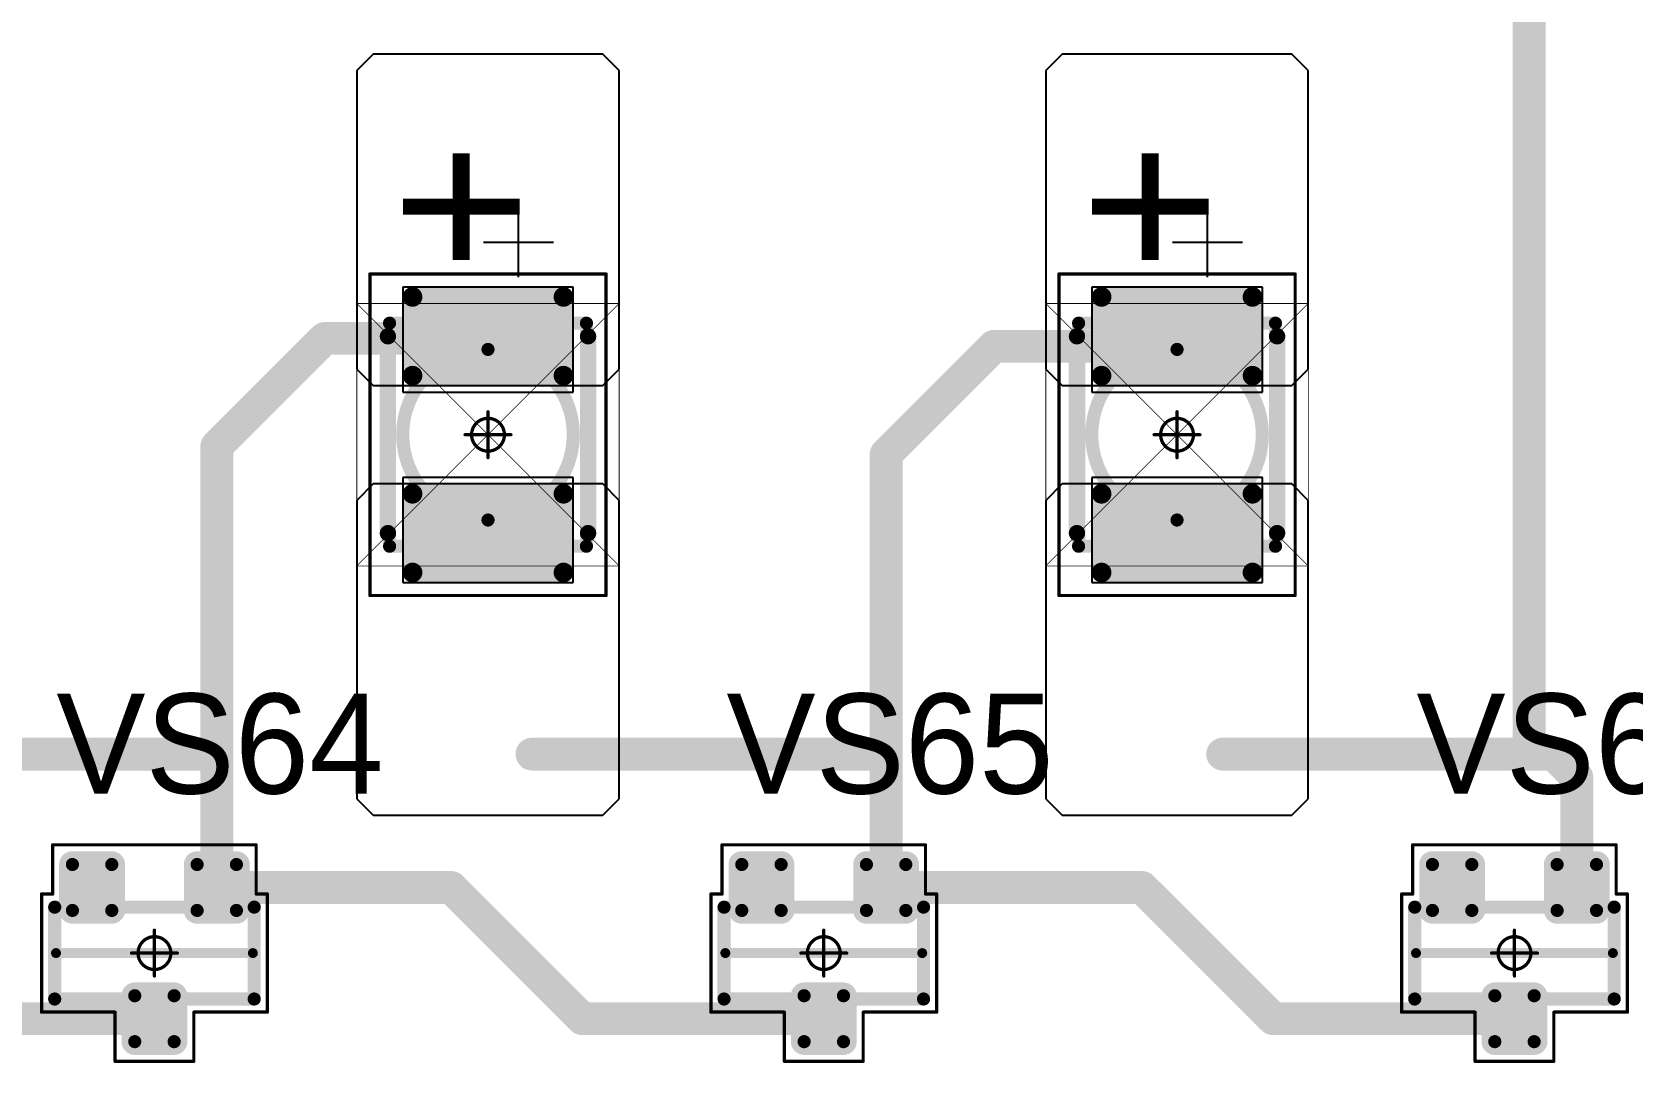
# Model space of a CAD drawing. Header units: millimetres. Extents: x 0 to 775, y 25 to 939.
# Drawn here: x 198.38 to 222.78, y 42.33 to 58.04 of the extents above; entities that cross this region are included whole.
import ezdxf

# ---------------------------------------------------------------- set-up
doc = ezdxf.new("R2010")
doc.units = ezdxf.units.MM
for name, color, linetype in [('Mechanical13', 56, 'Continuous'), ('Mechanical15', 56, 'Continuous'), ('Mechanical9', 56, 'Continuous'), ('TopLayer', 1, 'Continuous'), ('TopOverlay', 2, 'Continuous'), ('TopPaste', 8, 'Continuous'), ('TopSolder', 216, 'Continuous')]:
    doc.layers.add(name, color=color, linetype=linetype)

# ---------------------------------------------------------------- blocks, each defined once
blk = doc.blocks.new('SOT23_3')
at = {"layer": 'Mechanical13', "const_width": 0.2}
for points in [[(0.7, 1.52), (-0.7, 1.52)], [(-0.7, -1.52), (-0.7, 1.52)], [(0.7, -1.52), (0.7, 1.52)], [(0.7, -1.52), (-0.7, -1.52)]]:
    blk.add_lwpolyline(points, dxfattribs=at)
at = {"layer": 'Mechanical13', "const_width": 0.1}
for points in [[(-0.75, 1.52, 1), (-0.65, 1.52, 1)], [(-0.75, 1.52, 1), (-0.65, 1.52, 1)], [(0.65, 1.52, 1), (0.75, 1.52, 1)], [(0.65, 1.52, 1), (0.75, 1.52, 1)], [(-0.75, -1.52, 1), (-0.65, -1.52, 1)], [(-0.75, -1.52, 1), (-0.65, -1.52, 1)], [(0.65, -1.52, 1), (0.75, -1.52, 1)], [(0.65, -1.52, 1), (0.75, -1.52, 1)]]:
    blk.add_lwpolyline(points, format="xyb", close=True, dxfattribs=at)
at = {"layer": 'Mechanical15', "const_width": 0.05}
for points in [[(-0.9, 1.55), (-0.9, 1.72)], [(0.9, 1.72), (-0.9, 1.72)], [(0.9, 0.6), (0.9, 1.72)], [(-1.65, -1.55), (-1.65, 1.55)], [(-0.9, 1.55), (-1.65, 1.55)], [(1.65, 0.6), (0.9, 0.6)], [(1.65, -0.6), (1.65, 0.6)], [(0, -0.35), (0, 0.35)], [(0.35, 0), (-0.35, 0)], [(1.65, -0.6), (0.9, -0.6)], [(0.9, -1.72), (0.9, -0.6)], [(-0.9, -1.55), (-1.65, -1.55)], [(-0.9, -1.72), (-0.9, -1.55)], [(0.9, -1.72), (-0.9, -1.72)]]:
    blk.add_lwpolyline(points, dxfattribs=at)
at = {"layer": 'Mechanical15'}
for points, const_width in [([(-0.913, 1.72, 1), (-0.888, 1.72, 1)], 0.025), ([(-0.913, 1.72, 1), (-0.888, 1.72, 1)], 0.025), ([(0.888, 1.72, 1), (0.913, 1.72, 1)], 0.025), ([(0.888, 1.72, 1), (0.913, 1.72, 1)], 0.025), ([(-1.662, 1.55, 1), (-1.637, 1.55, 1)], 0.025), ([(-1.662, 1.55, 1), (-1.637, 1.55, 1)], 0.025), ([(-0.913, 1.55, 1), (-0.888, 1.55, 1)], 0.025), ([(-0.913, 1.55, 1), (-0.888, 1.55, 1)], 0.025), ([(0.888, 0.6, 1), (0.913, 0.6, 1)], 0.025), ([(0.888, 0.6, 1), (0.913, 0.6, 1)], 0.025), ([(1.637, 0.6, 1), (1.662, 0.6, 1)], 0.025), ([(1.637, 0.6, 1), (1.662, 0.6, 1)], 0.025), ([(0.25, 0, 1), (-0.25, 0, 1)], 0.05), ([(-0.012, 0.35, 1), (0.012, 0.35, 1)], 0.025), ([(-0.362, 0, 1), (-0.337, 0, 1)], 0.025), ([(-0.262, 0, 1), (-0.238, 0, 1)], 0.025), ([(0.238, 0, 1), (0.262, 0, 1)], 0.025), ([(0.337, 0, 1), (0.362, 0, 1)], 0.025), ([(-0.012, -0.35, 1), (0.012, -0.35, 1)], 0.025), ([(0.888, -0.6, 1), (0.913, -0.6, 1)], 0.025), ([(0.888, -0.6, 1), (0.913, -0.6, 1)], 0.025), ([(1.637, -0.6, 1), (1.662, -0.6, 1)], 0.025), ([(1.637, -0.6, 1), (1.662, -0.6, 1)], 0.025), ([(-1.662, -1.55, 1), (-1.637, -1.55, 1)], 0.025), ([(-1.662, -1.55, 1), (-1.637, -1.55, 1)], 0.025), ([(-0.913, -1.55, 1), (-0.888, -1.55, 1)], 0.025), ([(-0.913, -1.55, 1), (-0.888, -1.55, 1)], 0.025), ([(-0.913, -1.72, 1), (-0.888, -1.72, 1)], 0.025), ([(-0.913, -1.72, 1), (-0.888, -1.72, 1)], 0.025), ([(0.888, -1.72, 1), (0.913, -1.72, 1)], 0.025), ([(0.888, -1.72, 1), (0.913, -1.72, 1)], 0.025)]:
    blk.add_lwpolyline(points, format="xyb", close=True, dxfattribs=dict(at, const_width=const_width))
at = {"layer": 'TopLayer', "const_width": 0.1}
for points in [[(-1.4, 1.25, 1), (-1.3, 1.25, 1)], [(-0.7, 1.25, 1), (-0.6, 1.25, 1)], [(-1.4, 0.65, 1), (-1.3, 0.65, 1)], [(-0.7, 0.65, 1), (-0.6, 0.65, 1)], [(0.6, 0.3, 1), (0.7, 0.3, 1)], [(1.3, 0.3, 1), (1.4, 0.3, 1)], [(0.6, -0.3, 1), (0.7, -0.3, 1)], [(1.3, -0.3, 1), (1.4, -0.3, 1)], [(-1.4, -0.65, 1), (-1.3, -0.65, 1)], [(-0.7, -0.65, 1), (-0.6, -0.65, 1)], [(-1.4, -1.25, 1), (-1.3, -1.25, 1)], [(-0.7, -1.25, 1), (-0.6, -1.25, 1)]]:
    blk.add_lwpolyline(points, format="xyb", close=True, dxfattribs=at)
at = {"layer": 'TopLayer'}
for points in [[(-1.45, 1.25), (-1.45, 0.65), (-0.55, 1.25), (-0.55, 0.65)], [(-1.35, 1.35), (-1.35, 0.55), (-0.65, 1.35), (-0.65, 0.55)], [(0.55, 0.3), (0.55, -0.3), (1.45, 0.3), (1.45, -0.3)], [(0.65, 0.4), (0.65, -0.4), (1.35, 0.4), (1.35, -0.4)], [(-1.45, -0.65), (-1.45, -1.25), (-0.55, -0.65), (-0.55, -1.25)], [(-1.35, -0.55), (-1.35, -1.35), (-0.65, -0.55), (-0.65, -1.35)]]:
    blk.add_solid(points, dxfattribs=at)
at = {"layer": 'TopOverlay', "const_width": 0.15}
blk.add_lwpolyline([(0, -1.5), (0, 1.5)], dxfattribs=at)
at = {"layer": 'TopOverlay', "const_width": 0.075}
for points in [[(-0.038, 1.5, 1), (0.038, 1.5, 1)], [(-0.038, -1.5, 1), (0.038, -1.5, 1)]]:
    blk.add_lwpolyline(points, format="xyb", close=True, dxfattribs=at)
at = {"layer": 'TopPaste', "const_width": 0.075}
for points in [[(-1.387, 1.25, 1), (-1.313, 1.25, 1)], [(-0.687, 1.25, 1), (-0.613, 1.25, 1)], [(-1.387, 0.65, 1), (-1.313, 0.65, 1)], [(-0.687, 0.65, 1), (-0.613, 0.65, 1)], [(0.613, 0.3, 1), (0.687, 0.3, 1)], [(1.313, 0.3, 1), (1.387, 0.3, 1)], [(0.613, -0.3, 1), (0.687, -0.3, 1)], [(1.313, -0.3, 1), (1.387, -0.3, 1)], [(-1.387, -0.65, 1), (-1.313, -0.65, 1)], [(-0.687, -0.65, 1), (-0.613, -0.65, 1)], [(-1.387, -1.25, 1), (-1.313, -1.25, 1)], [(-0.687, -1.25, 1), (-0.613, -1.25, 1)]]:
    blk.add_lwpolyline(points, format="xyb", close=True, dxfattribs=at)
at = {"layer": 'TopPaste'}
for points in [[(-1.425, 1.25), (-1.425, 0.65), (-0.575, 1.25), (-0.575, 0.65)], [(-1.35, 1.325), (-1.35, 0.575), (-0.65, 1.325), (-0.65, 0.575)], [(0.575, 0.3), (0.575, -0.3), (1.425, 0.3), (1.425, -0.3)], [(0.65, 0.375), (0.65, -0.375), (1.35, 0.375), (1.35, -0.375)], [(-1.425, -0.65), (-1.425, -1.25), (-0.575, -0.65), (-0.575, -1.25)], [(-1.35, -0.575), (-1.35, -1.325), (-0.65, -0.575), (-0.65, -1.325)]]:
    blk.add_solid(points, dxfattribs=at)
at = {"layer": 'TopSolder', "const_width": 0.202}
for points in [[(-1.451, 1.25, 1), (-1.249, 1.25, 1)], [(-0.751, 1.25, 1), (-0.549, 1.25, 1)], [(-1.451, 0.65, 1), (-1.249, 0.65, 1)], [(-0.751, 0.65, 1), (-0.549, 0.65, 1)], [(0.549, 0.3, 1), (0.751, 0.3, 1)], [(1.249, 0.3, 1), (1.451, 0.3, 1)], [(0.549, -0.3, 1), (0.751, -0.3, 1)], [(1.249, -0.3, 1), (1.451, -0.3, 1)], [(-1.451, -0.65, 1), (-1.249, -0.65, 1)], [(-0.751, -0.65, 1), (-0.549, -0.65, 1)], [(-1.451, -1.25, 1), (-1.249, -1.25, 1)], [(-0.751, -1.25, 1), (-0.549, -1.25, 1)]]:
    blk.add_lwpolyline(points, format="xyb", close=True, dxfattribs=at)
at = {"layer": 'TopSolder'}
for points in [[(-1.552, 1.25), (-1.552, 0.65), (-0.448, 1.25), (-0.448, 0.65)], [(-1.35, 1.452), (-1.35, 0.448), (-0.65, 1.452), (-0.65, 0.448)], [(0.65, 0.502), (0.65, -0.502), (1.35, 0.502), (1.35, -0.502)], [(0.448, 0.3), (0.448, -0.3), (1.552, 0.3), (1.552, -0.3)], [(-1.35, -0.448), (-1.35, -1.452), (-0.65, -0.448), (-0.65, -1.452)], [(-1.552, -0.65), (-1.552, -1.25), (-0.448, -0.65), (-0.448, -1.25)]]:
    blk.add_solid(points, dxfattribs=at)
blk = doc.blocks.new('SOT23_4')
at = {"layer": 'Mechanical13', "const_width": 0.2}
for points in [[(0.7, 1.52), (-0.7, 1.52)], [(-0.7, -1.52), (-0.7, 1.52)], [(0.7, -1.52), (0.7, 1.52)], [(0.7, -1.52), (-0.7, -1.52)]]:
    blk.add_lwpolyline(points, dxfattribs=at)
at = {"layer": 'Mechanical13', "const_width": 0.1}
for points in [[(-0.75, 1.52, 1), (-0.65, 1.52, 1)], [(-0.75, 1.52, 1), (-0.65, 1.52, 1)], [(0.65, 1.52, 1), (0.75, 1.52, 1)], [(0.65, 1.52, 1), (0.75, 1.52, 1)], [(-0.75, -1.52, 1), (-0.65, -1.52, 1)], [(-0.75, -1.52, 1), (-0.65, -1.52, 1)], [(0.65, -1.52, 1), (0.75, -1.52, 1)], [(0.65, -1.52, 1), (0.75, -1.52, 1)]]:
    blk.add_lwpolyline(points, format="xyb", close=True, dxfattribs=at)
at = {"layer": 'Mechanical15', "const_width": 0.05}
for points in [[(-0.9, 1.55), (-0.9, 1.72)], [(0.9, 1.72), (-0.9, 1.72)], [(0.9, 0.6), (0.9, 1.72)], [(-1.65, -1.55), (-1.65, 1.55)], [(-0.9, 1.55), (-1.65, 1.55)], [(1.65, 0.6), (0.9, 0.6)], [(1.65, -0.6), (1.65, 0.6)], [(0, -0.35), (0, 0.35)], [(0.35, 0), (-0.35, 0)], [(1.65, -0.6), (0.9, -0.6)], [(0.9, -1.72), (0.9, -0.6)], [(-0.9, -1.55), (-1.65, -1.55)], [(-0.9, -1.72), (-0.9, -1.55)], [(0.9, -1.72), (-0.9, -1.72)]]:
    blk.add_lwpolyline(points, dxfattribs=at)
at = {"layer": 'Mechanical15'}
for points, const_width in [([(-0.913, 1.72, 1), (-0.888, 1.72, 1)], 0.025), ([(-0.913, 1.72, 1), (-0.888, 1.72, 1)], 0.025), ([(0.888, 1.72, 1), (0.913, 1.72, 1)], 0.025), ([(0.888, 1.72, 1), (0.913, 1.72, 1)], 0.025), ([(-1.662, 1.55, 1), (-1.637, 1.55, 1)], 0.025), ([(-1.662, 1.55, 1), (-1.637, 1.55, 1)], 0.025), ([(-0.913, 1.55, 1), (-0.888, 1.55, 1)], 0.025), ([(-0.913, 1.55, 1), (-0.888, 1.55, 1)], 0.025), ([(0.888, 0.6, 1), (0.913, 0.6, 1)], 0.025), ([(0.888, 0.6, 1), (0.913, 0.6, 1)], 0.025), ([(1.637, 0.6, 1), (1.662, 0.6, 1)], 0.025), ([(1.637, 0.6, 1), (1.662, 0.6, 1)], 0.025), ([(0.25, 0, 1), (-0.25, 0, 1)], 0.05), ([(-0.012, 0.35, 1), (0.012, 0.35, 1)], 0.025), ([(-0.362, 0, 1), (-0.337, 0, 1)], 0.025), ([(-0.262, 0, 1), (-0.238, 0, 1)], 0.025), ([(0.238, 0, 1), (0.262, 0, 1)], 0.025), ([(0.337, 0, 1), (0.362, 0, 1)], 0.025), ([(-0.012, -0.35, 1), (0.012, -0.35, 1)], 0.025), ([(0.888, -0.6, 1), (0.913, -0.6, 1)], 0.025), ([(0.888, -0.6, 1), (0.913, -0.6, 1)], 0.025), ([(1.637, -0.6, 1), (1.662, -0.6, 1)], 0.025), ([(1.637, -0.6, 1), (1.662, -0.6, 1)], 0.025), ([(-1.662, -1.55, 1), (-1.637, -1.55, 1)], 0.025), ([(-1.662, -1.55, 1), (-1.637, -1.55, 1)], 0.025), ([(-0.913, -1.55, 1), (-0.888, -1.55, 1)], 0.025), ([(-0.913, -1.55, 1), (-0.888, -1.55, 1)], 0.025), ([(-0.913, -1.72, 1), (-0.888, -1.72, 1)], 0.025), ([(-0.913, -1.72, 1), (-0.888, -1.72, 1)], 0.025), ([(0.888, -1.72, 1), (0.913, -1.72, 1)], 0.025), ([(0.888, -1.72, 1), (0.913, -1.72, 1)], 0.025)]:
    blk.add_lwpolyline(points, format="xyb", close=True, dxfattribs=dict(at, const_width=const_width))
at = {"layer": 'TopLayer', "const_width": 0.1}
for points in [[(-1.4, 1.25, 1), (-1.3, 1.25, 1)], [(-0.7, 1.25, 1), (-0.6, 1.25, 1)], [(-1.4, 0.65, 1), (-1.3, 0.65, 1)], [(-0.7, 0.65, 1), (-0.6, 0.65, 1)], [(0.6, 0.3, 1), (0.7, 0.3, 1)], [(1.3, 0.3, 1), (1.4, 0.3, 1)], [(0.6, -0.3, 1), (0.7, -0.3, 1)], [(1.3, -0.3, 1), (1.4, -0.3, 1)], [(-1.4, -0.65, 1), (-1.3, -0.65, 1)], [(-0.7, -0.65, 1), (-0.6, -0.65, 1)], [(-1.4, -1.25, 1), (-1.3, -1.25, 1)], [(-0.7, -1.25, 1), (-0.6, -1.25, 1)]]:
    blk.add_lwpolyline(points, format="xyb", close=True, dxfattribs=at)
at = {"layer": 'TopLayer'}
for points in [[(-1.45, 1.25), (-1.45, 0.65), (-0.55, 1.25), (-0.55, 0.65)], [(-1.35, 1.35), (-1.35, 0.55), (-0.65, 1.35), (-0.65, 0.55)], [(0.55, 0.3), (0.55, -0.3), (1.45, 0.3), (1.45, -0.3)], [(0.65, 0.4), (0.65, -0.4), (1.35, 0.4), (1.35, -0.4)], [(-1.45, -0.65), (-1.45, -1.25), (-0.55, -0.65), (-0.55, -1.25)], [(-1.35, -0.55), (-1.35, -1.35), (-0.65, -0.55), (-0.65, -1.35)]]:
    blk.add_solid(points, dxfattribs=at)
at = {"layer": 'TopOverlay', "const_width": 0.15}
blk.add_lwpolyline([(0, -1.5), (0, 1.5)], dxfattribs=at)
at = {"layer": 'TopOverlay', "const_width": 0.075}
for points in [[(-0.038, 1.5, 1), (0.038, 1.5, 1)], [(-0.038, -1.5, 1), (0.038, -1.5, 1)]]:
    blk.add_lwpolyline(points, format="xyb", close=True, dxfattribs=at)
at = {"layer": 'TopPaste', "const_width": 0.075}
for points in [[(-1.387, 1.25, 1), (-1.313, 1.25, 1)], [(-0.687, 1.25, 1), (-0.613, 1.25, 1)], [(-1.387, 0.65, 1), (-1.313, 0.65, 1)], [(-0.687, 0.65, 1), (-0.613, 0.65, 1)], [(0.613, 0.3, 1), (0.687, 0.3, 1)], [(1.313, 0.3, 1), (1.387, 0.3, 1)], [(0.613, -0.3, 1), (0.687, -0.3, 1)], [(1.313, -0.3, 1), (1.387, -0.3, 1)], [(-1.387, -0.65, 1), (-1.313, -0.65, 1)], [(-0.687, -0.65, 1), (-0.613, -0.65, 1)], [(-1.387, -1.25, 1), (-1.313, -1.25, 1)], [(-0.687, -1.25, 1), (-0.613, -1.25, 1)]]:
    blk.add_lwpolyline(points, format="xyb", close=True, dxfattribs=at)
at = {"layer": 'TopPaste'}
for points in [[(-1.425, 1.25), (-1.425, 0.65), (-0.575, 1.25), (-0.575, 0.65)], [(-1.35, 1.325), (-1.35, 0.575), (-0.65, 1.325), (-0.65, 0.575)], [(0.575, 0.3), (0.575, -0.3), (1.425, 0.3), (1.425, -0.3)], [(0.65, 0.375), (0.65, -0.375), (1.35, 0.375), (1.35, -0.375)], [(-1.425, -0.65), (-1.425, -1.25), (-0.575, -0.65), (-0.575, -1.25)], [(-1.35, -0.575), (-1.35, -1.325), (-0.65, -0.575), (-0.65, -1.325)]]:
    blk.add_solid(points, dxfattribs=at)
at = {"layer": 'TopSolder', "const_width": 0.202}
for points in [[(-1.451, 1.25, 1), (-1.249, 1.25, 1)], [(-0.751, 1.25, 1), (-0.549, 1.25, 1)], [(-1.451, 0.65, 1), (-1.249, 0.65, 1)], [(-0.751, 0.65, 1), (-0.549, 0.65, 1)], [(0.549, 0.3, 1), (0.751, 0.3, 1)], [(1.249, 0.3, 1), (1.451, 0.3, 1)], [(0.549, -0.3, 1), (0.751, -0.3, 1)], [(1.249, -0.3, 1), (1.451, -0.3, 1)], [(-1.451, -0.65, 1), (-1.249, -0.65, 1)], [(-0.751, -0.65, 1), (-0.549, -0.65, 1)], [(-1.451, -1.25, 1), (-1.249, -1.25, 1)], [(-0.751, -1.25, 1), (-0.549, -1.25, 1)]]:
    blk.add_lwpolyline(points, format="xyb", close=True, dxfattribs=at)
at = {"layer": 'TopSolder'}
for points in [[(-1.552, 1.25), (-1.552, 0.65), (-0.448, 1.25), (-0.448, 0.65)], [(-1.35, 1.452), (-1.35, 0.448), (-0.65, 1.452), (-0.65, 0.448)], [(0.65, 0.502), (0.65, -0.502), (1.35, 0.502), (1.35, -0.502)], [(0.448, 0.3), (0.448, -0.3), (1.552, 0.3), (1.552, -0.3)], [(-1.35, -0.448), (-1.35, -1.452), (-0.65, -0.448), (-0.65, -1.452)], [(-1.552, -0.65), (-1.552, -1.25), (-0.448, -0.65), (-0.448, -1.25)]]:
    blk.add_solid(points, dxfattribs=at)
blk = doc.blocks.new('SOT23_5')
at = {"layer": 'Mechanical13', "const_width": 0.2}
for points in [[(0.7, 1.52), (-0.7, 1.52)], [(-0.7, -1.52), (-0.7, 1.52)], [(0.7, -1.52), (0.7, 1.52)], [(0.7, -1.52), (-0.7, -1.52)]]:
    blk.add_lwpolyline(points, dxfattribs=at)
at = {"layer": 'Mechanical13', "const_width": 0.1}
for points in [[(-0.75, 1.52, 1), (-0.65, 1.52, 1)], [(-0.75, 1.52, 1), (-0.65, 1.52, 1)], [(0.65, 1.52, 1), (0.75, 1.52, 1)], [(0.65, 1.52, 1), (0.75, 1.52, 1)], [(-0.75, -1.52, 1), (-0.65, -1.52, 1)], [(-0.75, -1.52, 1), (-0.65, -1.52, 1)], [(0.65, -1.52, 1), (0.75, -1.52, 1)], [(0.65, -1.52, 1), (0.75, -1.52, 1)]]:
    blk.add_lwpolyline(points, format="xyb", close=True, dxfattribs=at)
at = {"layer": 'Mechanical15', "const_width": 0.05}
for points in [[(-0.9, 1.55), (-0.9, 1.72)], [(0.9, 1.72), (-0.9, 1.72)], [(0.9, 0.6), (0.9, 1.72)], [(-1.65, -1.55), (-1.65, 1.55)], [(-0.9, 1.55), (-1.65, 1.55)], [(1.65, 0.6), (0.9, 0.6)], [(1.65, -0.6), (1.65, 0.6)], [(0, -0.35), (0, 0.35)], [(0.35, 0), (-0.35, 0)], [(1.65, -0.6), (0.9, -0.6)], [(0.9, -1.72), (0.9, -0.6)], [(-0.9, -1.55), (-1.65, -1.55)], [(-0.9, -1.72), (-0.9, -1.55)], [(0.9, -1.72), (-0.9, -1.72)]]:
    blk.add_lwpolyline(points, dxfattribs=at)
at = {"layer": 'Mechanical15'}
for points, const_width in [([(-0.913, 1.72, 1), (-0.888, 1.72, 1)], 0.025), ([(-0.913, 1.72, 1), (-0.888, 1.72, 1)], 0.025), ([(0.888, 1.72, 1), (0.913, 1.72, 1)], 0.025), ([(0.888, 1.72, 1), (0.913, 1.72, 1)], 0.025), ([(-1.662, 1.55, 1), (-1.637, 1.55, 1)], 0.025), ([(-1.662, 1.55, 1), (-1.637, 1.55, 1)], 0.025), ([(-0.913, 1.55, 1), (-0.888, 1.55, 1)], 0.025), ([(-0.913, 1.55, 1), (-0.888, 1.55, 1)], 0.025), ([(0.888, 0.6, 1), (0.913, 0.6, 1)], 0.025), ([(0.888, 0.6, 1), (0.913, 0.6, 1)], 0.025), ([(1.637, 0.6, 1), (1.662, 0.6, 1)], 0.025), ([(1.637, 0.6, 1), (1.662, 0.6, 1)], 0.025), ([(0.25, 0, 1), (-0.25, 0, 1)], 0.05), ([(-0.012, 0.35, 1), (0.012, 0.35, 1)], 0.025), ([(-0.362, 0, 1), (-0.337, 0, 1)], 0.025), ([(-0.262, 0, 1), (-0.238, 0, 1)], 0.025), ([(0.238, 0, 1), (0.262, 0, 1)], 0.025), ([(0.337, 0, 1), (0.362, 0, 1)], 0.025), ([(-0.012, -0.35, 1), (0.012, -0.35, 1)], 0.025), ([(0.888, -0.6, 1), (0.913, -0.6, 1)], 0.025), ([(0.888, -0.6, 1), (0.913, -0.6, 1)], 0.025), ([(1.637, -0.6, 1), (1.662, -0.6, 1)], 0.025), ([(1.637, -0.6, 1), (1.662, -0.6, 1)], 0.025), ([(-1.662, -1.55, 1), (-1.637, -1.55, 1)], 0.025), ([(-1.662, -1.55, 1), (-1.637, -1.55, 1)], 0.025), ([(-0.913, -1.55, 1), (-0.888, -1.55, 1)], 0.025), ([(-0.913, -1.55, 1), (-0.888, -1.55, 1)], 0.025), ([(-0.913, -1.72, 1), (-0.888, -1.72, 1)], 0.025), ([(-0.913, -1.72, 1), (-0.888, -1.72, 1)], 0.025), ([(0.888, -1.72, 1), (0.913, -1.72, 1)], 0.025), ([(0.888, -1.72, 1), (0.913, -1.72, 1)], 0.025)]:
    blk.add_lwpolyline(points, format="xyb", close=True, dxfattribs=dict(at, const_width=const_width))
at = {"layer": 'TopLayer', "const_width": 0.1}
for points in [[(-1.4, 1.25, 1), (-1.3, 1.25, 1)], [(-0.7, 1.25, 1), (-0.6, 1.25, 1)], [(-1.4, 0.65, 1), (-1.3, 0.65, 1)], [(-0.7, 0.65, 1), (-0.6, 0.65, 1)], [(0.6, 0.3, 1), (0.7, 0.3, 1)], [(1.3, 0.3, 1), (1.4, 0.3, 1)], [(0.6, -0.3, 1), (0.7, -0.3, 1)], [(1.3, -0.3, 1), (1.4, -0.3, 1)], [(-1.4, -0.65, 1), (-1.3, -0.65, 1)], [(-0.7, -0.65, 1), (-0.6, -0.65, 1)], [(-1.4, -1.25, 1), (-1.3, -1.25, 1)], [(-0.7, -1.25, 1), (-0.6, -1.25, 1)]]:
    blk.add_lwpolyline(points, format="xyb", close=True, dxfattribs=at)
at = {"layer": 'TopLayer'}
for points in [[(-1.45, 1.25), (-1.45, 0.65), (-0.55, 1.25), (-0.55, 0.65)], [(-1.35, 1.35), (-1.35, 0.55), (-0.65, 1.35), (-0.65, 0.55)], [(0.55, 0.3), (0.55, -0.3), (1.45, 0.3), (1.45, -0.3)], [(0.65, 0.4), (0.65, -0.4), (1.35, 0.4), (1.35, -0.4)], [(-1.45, -0.65), (-1.45, -1.25), (-0.55, -0.65), (-0.55, -1.25)], [(-1.35, -0.55), (-1.35, -1.35), (-0.65, -0.55), (-0.65, -1.35)]]:
    blk.add_solid(points, dxfattribs=at)
at = {"layer": 'TopOverlay', "const_width": 0.15}
blk.add_lwpolyline([(0, -1.5), (0, 1.5)], dxfattribs=at)
at = {"layer": 'TopOverlay', "const_width": 0.075}
for points in [[(-0.038, 1.5, 1), (0.038, 1.5, 1)], [(-0.038, -1.5, 1), (0.038, -1.5, 1)]]:
    blk.add_lwpolyline(points, format="xyb", close=True, dxfattribs=at)
at = {"layer": 'TopPaste', "const_width": 0.075}
for points in [[(-1.387, 1.25, 1), (-1.313, 1.25, 1)], [(-0.687, 1.25, 1), (-0.613, 1.25, 1)], [(-1.387, 0.65, 1), (-1.313, 0.65, 1)], [(-0.687, 0.65, 1), (-0.613, 0.65, 1)], [(0.613, 0.3, 1), (0.687, 0.3, 1)], [(1.313, 0.3, 1), (1.387, 0.3, 1)], [(0.613, -0.3, 1), (0.687, -0.3, 1)], [(1.313, -0.3, 1), (1.387, -0.3, 1)], [(-1.387, -0.65, 1), (-1.313, -0.65, 1)], [(-0.687, -0.65, 1), (-0.613, -0.65, 1)], [(-1.387, -1.25, 1), (-1.313, -1.25, 1)], [(-0.687, -1.25, 1), (-0.613, -1.25, 1)]]:
    blk.add_lwpolyline(points, format="xyb", close=True, dxfattribs=at)
at = {"layer": 'TopPaste'}
for points in [[(-1.425, 1.25), (-1.425, 0.65), (-0.575, 1.25), (-0.575, 0.65)], [(-1.35, 1.325), (-1.35, 0.575), (-0.65, 1.325), (-0.65, 0.575)], [(0.575, 0.3), (0.575, -0.3), (1.425, 0.3), (1.425, -0.3)], [(0.65, 0.375), (0.65, -0.375), (1.35, 0.375), (1.35, -0.375)], [(-1.425, -0.65), (-1.425, -1.25), (-0.575, -0.65), (-0.575, -1.25)], [(-1.35, -0.575), (-1.35, -1.325), (-0.65, -0.575), (-0.65, -1.325)]]:
    blk.add_solid(points, dxfattribs=at)
at = {"layer": 'TopSolder', "const_width": 0.202}
for points in [[(-1.451, 1.25, 1), (-1.249, 1.25, 1)], [(-0.751, 1.25, 1), (-0.549, 1.25, 1)], [(-1.451, 0.65, 1), (-1.249, 0.65, 1)], [(-0.751, 0.65, 1), (-0.549, 0.65, 1)], [(0.549, 0.3, 1), (0.751, 0.3, 1)], [(1.249, 0.3, 1), (1.451, 0.3, 1)], [(0.549, -0.3, 1), (0.751, -0.3, 1)], [(1.249, -0.3, 1), (1.451, -0.3, 1)], [(-1.451, -0.65, 1), (-1.249, -0.65, 1)], [(-0.751, -0.65, 1), (-0.549, -0.65, 1)], [(-1.451, -1.25, 1), (-1.249, -1.25, 1)], [(-0.751, -1.25, 1), (-0.549, -1.25, 1)]]:
    blk.add_lwpolyline(points, format="xyb", close=True, dxfattribs=at)
at = {"layer": 'TopSolder'}
for points in [[(-1.552, 1.25), (-1.552, 0.65), (-0.448, 1.25), (-0.448, 0.65)], [(-1.35, 1.452), (-1.35, 0.448), (-0.65, 1.452), (-0.65, 0.448)], [(0.65, 0.502), (0.65, -0.502), (1.35, 0.502), (1.35, -0.502)], [(0.448, 0.3), (0.448, -0.3), (1.552, 0.3), (1.552, -0.3)], [(-1.35, -0.448), (-1.35, -1.452), (-0.65, -0.448), (-0.65, -1.452)], [(-1.552, -0.65), (-1.552, -1.25), (-0.448, -0.65), (-0.448, -1.25)]]:
    blk.add_solid(points, dxfattribs=at)
blk = doc.blocks.new('T66G_96')
at = {"layer": 'Mechanical13'}
for p, q in [((2.936, 0.071), (2.936, -1)), ((2.4, -0.464), (3.471, -0.464))]:
    blk.add_line(p, q, dxfattribs=at)
at = {"layer": 'Mechanical13', "const_width": 0.2}
for points in [[(-1.7, 1.5), (-1.7, -1.5)], [(-1.7, 1.5), (1.7, 1.5)], [(1.7, 1.5), (1.7, -1.5)], [(-1.7, -1.5), (1.7, -1.5)]]:
    blk.add_lwpolyline(points, dxfattribs=at)
at = {"layer": 'Mechanical13'}
for points, const_width in [([(-1.75, 1.5, 1), (-1.65, 1.5, 1)], 0.1), ([(-1.75, 1.5, 1), (-1.65, 1.5, 1)], 0.1), ([(1.65, 1.5, 1), (1.75, 1.5, 1)], 0.1), ([(1.65, 1.5, 1), (1.75, 1.5, 1)], 0.1), ([(1.3, 0, 1), (-1.3, 0, 1)], 0.2), ([(-1.35, 0, 1), (-1.25, 0, 1)], 0.1), ([(1.25, 0, 1), (1.35, 0, 1)], 0.1), ([(-1.75, -1.5, 1), (-1.65, -1.5, 1)], 0.1), ([(-1.75, -1.5, 1), (-1.65, -1.5, 1)], 0.1), ([(1.65, -1.5, 1), (1.75, -1.5, 1)], 0.1), ([(1.65, -1.5, 1), (1.75, -1.5, 1)], 0.1)]:
    blk.add_lwpolyline(points, format="xyb", close=True, dxfattribs=dict(at, const_width=const_width))
at = {"layer": 'Mechanical15', "const_width": 0.05}
for points in [[(-2.45, 1.8), (2.45, 1.8)], [(-2.45, 1.8), (-2.45, -1.8)], [(2.45, 1.8), (2.45, -1.8)], [(0, 0.35), (0, -0.35)], [(-0.35, 0), (0.35, 0)], [(-2.45, -1.8), (2.45, -1.8)]]:
    blk.add_lwpolyline(points, dxfattribs=at)
at = {"layer": 'Mechanical15'}
for points, const_width in [([(-2.462, 1.8, 1), (-2.438, 1.8, 1)], 0.025), ([(-2.462, 1.8, 1), (-2.438, 1.8, 1)], 0.025), ([(2.438, 1.8, 1), (2.462, 1.8, 1)], 0.025), ([(2.438, 1.8, 1), (2.462, 1.8, 1)], 0.025), ([(0.25, 0, 1), (-0.25, 0, 1)], 0.05), ([(-0.012, 0.35, 1), (0.012, 0.35, 1)], 0.025), ([(-0.362, 0, 1), (-0.337, 0, 1)], 0.025), ([(-0.262, 0, 1), (-0.238, 0, 1)], 0.025), ([(0.238, 0, 1), (0.262, 0, 1)], 0.025), ([(0.337, 0, 1), (0.362, 0, 1)], 0.025), ([(-0.012, -0.35, 1), (0.012, -0.35, 1)], 0.025), ([(-2.462, -1.8, 1), (-2.438, -1.8, 1)], 0.025), ([(-2.462, -1.8, 1), (-2.438, -1.8, 1)], 0.025), ([(2.438, -1.8, 1), (2.462, -1.8, 1)], 0.025), ([(2.438, -1.8, 1), (2.462, -1.8, 1)], 0.025)]:
    blk.add_lwpolyline(points, format="xyb", close=True, dxfattribs=dict(at, const_width=const_width))
at = {"layer": 'TopLayer'}
for p, q in [((-5.55, 2), (-5.8, 1.75)), ((-1, 2), (-5.55, 2)), ((-0.75, 1.75), (-1, 2)), ((1, 2), (0.75, 1.75)), ((5.55, 2), (1, 2)), ((5.8, 1.75), (5.55, 2)), ((-5.8, 1.75), (-5.8, -1.75)), ((-0.75, -1.75), (-0.75, 1.75)), ((0.75, 1.75), (0.75, -1.75)), ((5.8, -1.75), (5.8, 1.75)), ((-5.8, -1.75), (-5.55, -2)), ((-1, -2), (-0.75, -1.75)), ((0.75, -1.75), (1, -2)), ((5.55, -2), (5.8, -1.75)), ((-5.55, -2), (-1, -2)), ((1, -2), (5.55, -2))]:
    blk.add_line(p, q, dxfattribs=at)
at = {"layer": 'TopLayer', "const_width": 0.15}
for points in [[(-2.175, 1.15, 1), (-2.025, 1.15, 1)], [(-0.975, 1.15, 1), (-0.825, 1.15, 1)], [(0.825, 1.15, 1), (0.975, 1.15, 1)], [(2.025, 1.15, 1), (2.175, 1.15, 1)], [(-2.175, -1.15, 1), (-2.025, -1.15, 1)], [(-0.975, -1.15, 1), (-0.825, -1.15, 1)], [(0.825, -1.15, 1), (0.975, -1.15, 1)], [(2.025, -1.15, 1), (2.175, -1.15, 1)]]:
    blk.add_lwpolyline(points, format="xyb", close=True, dxfattribs=at)
at = {"layer": 'TopLayer'}
for points in [[(-0.9, 1.3), (-2.1, 1.3), (-0.9, -1.3), (-2.1, -1.3)], [(2.1, 1.3), (0.9, 1.3), (2.1, -1.3), (0.9, -1.3)], [(-0.75, 1.15), (-2.25, 1.15), (-0.75, -1.15), (-2.25, -1.15)], [(2.25, 1.15), (0.75, 1.15), (2.25, -1.15), (0.75, -1.15)]]:
    blk.add_solid(points, dxfattribs=at)
at = {"layer": 'TopOverlay', "const_width": 0.25}
for points in [[(-1.5, 1.525), (1.5, 1.525)], [(-1.5, -1.525), (1.5, -1.525)]]:
    blk.add_lwpolyline(points, dxfattribs=at)
at = {"layer": 'TopOverlay', "const_width": 0.125}
for points in [[(-1.562, 1.525, 1), (-1.438, 1.525, 1)], [(1.438, 1.525, 1), (1.562, 1.525, 1)], [(-1.562, -1.525, 1), (-1.438, -1.525, 1)], [(1.438, -1.525, 1), (1.562, -1.525, 1)]]:
    blk.add_lwpolyline(points, format="xyb", close=True, dxfattribs=at)
at = {"layer": 'TopPaste', "const_width": 0.125}
for points in [[(-2.163, 1.15, 1), (-2.038, 1.15, 1)], [(-0.963, 1.15, 1), (-0.838, 1.15, 1)], [(0.838, 1.15, 1), (0.963, 1.15, 1)], [(2.038, 1.15, 1), (2.163, 1.15, 1)], [(-2.163, -1.15, 1), (-2.038, -1.15, 1)], [(-0.963, -1.15, 1), (-0.838, -1.15, 1)], [(0.838, -1.15, 1), (0.963, -1.15, 1)], [(2.038, -1.15, 1), (2.163, -1.15, 1)]]:
    blk.add_lwpolyline(points, format="xyb", close=True, dxfattribs=at)
at = {"layer": 'TopPaste'}
for points in [[(-0.9, 1.275), (-2.1, 1.275), (-0.9, -1.275), (-2.1, -1.275)], [(2.1, 1.275), (0.9, 1.275), (2.1, -1.275), (0.9, -1.275)], [(-0.775, 1.15), (-2.225, 1.15), (-0.775, -1.15), (-2.225, -1.15)], [(2.225, 1.15), (0.775, 1.15), (2.225, -1.15), (0.775, -1.15)]]:
    blk.add_solid(points, dxfattribs=at)
at = {"layer": 'TopSolder'}
for p, q in [((-2.25, 1.3), (-2.25, -1.3)), ((-0.65, 1.3), (-2.25, 1.3)), ((-0.65, -1.3), (-0.65, 1.3)), ((0.65, 1.3), (0.65, -1.3)), ((2.25, 1.3), (0.65, 1.3)), ((2.25, -1.3), (2.25, 1.3)), ((-2.25, -1.3), (-0.65, -1.3)), ((0.65, -1.3), (2.25, -1.3))]:
    blk.add_line(p, q, dxfattribs=at)
at = {"layer": 'TopOverlay'}
blk.add_text('+', height=2.5, dxfattribs=at).set_placement((2.5, -0.8))
blk = doc.blocks.new('T66G_97')
at = {"layer": 'Mechanical13'}
for p, q in [((2.936, 0.071), (2.936, -1)), ((2.4, -0.464), (3.471, -0.464))]:
    blk.add_line(p, q, dxfattribs=at)
at = {"layer": 'Mechanical13', "const_width": 0.2}
for points in [[(-1.7, 1.5), (-1.7, -1.5)], [(-1.7, 1.5), (1.7, 1.5)], [(1.7, 1.5), (1.7, -1.5)], [(-1.7, -1.5), (1.7, -1.5)]]:
    blk.add_lwpolyline(points, dxfattribs=at)
at = {"layer": 'Mechanical13'}
for points, const_width in [([(-1.75, 1.5, 1), (-1.65, 1.5, 1)], 0.1), ([(-1.75, 1.5, 1), (-1.65, 1.5, 1)], 0.1), ([(1.65, 1.5, 1), (1.75, 1.5, 1)], 0.1), ([(1.65, 1.5, 1), (1.75, 1.5, 1)], 0.1), ([(1.3, 0, 1), (-1.3, 0, 1)], 0.2), ([(-1.35, 0, 1), (-1.25, 0, 1)], 0.1), ([(1.25, 0, 1), (1.35, 0, 1)], 0.1), ([(-1.75, -1.5, 1), (-1.65, -1.5, 1)], 0.1), ([(-1.75, -1.5, 1), (-1.65, -1.5, 1)], 0.1), ([(1.65, -1.5, 1), (1.75, -1.5, 1)], 0.1), ([(1.65, -1.5, 1), (1.75, -1.5, 1)], 0.1)]:
    blk.add_lwpolyline(points, format="xyb", close=True, dxfattribs=dict(at, const_width=const_width))
at = {"layer": 'Mechanical15', "const_width": 0.05}
for points in [[(-2.45, 1.8), (2.45, 1.8)], [(-2.45, 1.8), (-2.45, -1.8)], [(2.45, 1.8), (2.45, -1.8)], [(0, 0.35), (0, -0.35)], [(-0.35, 0), (0.35, 0)], [(-2.45, -1.8), (2.45, -1.8)]]:
    blk.add_lwpolyline(points, dxfattribs=at)
at = {"layer": 'Mechanical15'}
for points, const_width in [([(-2.462, 1.8, 1), (-2.438, 1.8, 1)], 0.025), ([(-2.462, 1.8, 1), (-2.438, 1.8, 1)], 0.025), ([(2.438, 1.8, 1), (2.462, 1.8, 1)], 0.025), ([(2.438, 1.8, 1), (2.462, 1.8, 1)], 0.025), ([(0.25, 0, 1), (-0.25, 0, 1)], 0.05), ([(-0.012, 0.35, 1), (0.012, 0.35, 1)], 0.025), ([(-0.362, 0, 1), (-0.337, 0, 1)], 0.025), ([(-0.262, 0, 1), (-0.238, 0, 1)], 0.025), ([(0.238, 0, 1), (0.262, 0, 1)], 0.025), ([(0.337, 0, 1), (0.362, 0, 1)], 0.025), ([(-0.012, -0.35, 1), (0.012, -0.35, 1)], 0.025), ([(-2.462, -1.8, 1), (-2.438, -1.8, 1)], 0.025), ([(-2.462, -1.8, 1), (-2.438, -1.8, 1)], 0.025), ([(2.438, -1.8, 1), (2.462, -1.8, 1)], 0.025), ([(2.438, -1.8, 1), (2.462, -1.8, 1)], 0.025)]:
    blk.add_lwpolyline(points, format="xyb", close=True, dxfattribs=dict(at, const_width=const_width))
at = {"layer": 'TopLayer'}
for p, q in [((-5.55, 2), (-5.8, 1.75)), ((-1, 2), (-5.55, 2)), ((-0.75, 1.75), (-1, 2)), ((1, 2), (0.75, 1.75)), ((5.55, 2), (1, 2)), ((5.8, 1.75), (5.55, 2)), ((-5.8, 1.75), (-5.8, -1.75)), ((-0.75, -1.75), (-0.75, 1.75)), ((0.75, 1.75), (0.75, -1.75)), ((5.8, -1.75), (5.8, 1.75)), ((-5.8, -1.75), (-5.55, -2)), ((-1, -2), (-0.75, -1.75)), ((0.75, -1.75), (1, -2)), ((5.55, -2), (5.8, -1.75)), ((-5.55, -2), (-1, -2)), ((1, -2), (5.55, -2))]:
    blk.add_line(p, q, dxfattribs=at)
at = {"layer": 'TopLayer', "const_width": 0.15}
for points in [[(-2.175, 1.15, 1), (-2.025, 1.15, 1)], [(-0.975, 1.15, 1), (-0.825, 1.15, 1)], [(0.825, 1.15, 1), (0.975, 1.15, 1)], [(2.025, 1.15, 1), (2.175, 1.15, 1)], [(-2.175, -1.15, 1), (-2.025, -1.15, 1)], [(-0.975, -1.15, 1), (-0.825, -1.15, 1)], [(0.825, -1.15, 1), (0.975, -1.15, 1)], [(2.025, -1.15, 1), (2.175, -1.15, 1)]]:
    blk.add_lwpolyline(points, format="xyb", close=True, dxfattribs=at)
at = {"layer": 'TopLayer'}
for points in [[(-0.9, 1.3), (-2.1, 1.3), (-0.9, -1.3), (-2.1, -1.3)], [(2.1, 1.3), (0.9, 1.3), (2.1, -1.3), (0.9, -1.3)], [(-0.75, 1.15), (-2.25, 1.15), (-0.75, -1.15), (-2.25, -1.15)], [(2.25, 1.15), (0.75, 1.15), (2.25, -1.15), (0.75, -1.15)]]:
    blk.add_solid(points, dxfattribs=at)
at = {"layer": 'TopOverlay', "const_width": 0.25}
for points in [[(-1.5, 1.525), (1.5, 1.525)], [(-1.5, -1.525), (1.5, -1.525)]]:
    blk.add_lwpolyline(points, dxfattribs=at)
at = {"layer": 'TopOverlay', "const_width": 0.125}
for points in [[(-1.562, 1.525, 1), (-1.438, 1.525, 1)], [(1.438, 1.525, 1), (1.562, 1.525, 1)], [(-1.562, -1.525, 1), (-1.438, -1.525, 1)], [(1.438, -1.525, 1), (1.562, -1.525, 1)]]:
    blk.add_lwpolyline(points, format="xyb", close=True, dxfattribs=at)
at = {"layer": 'TopPaste', "const_width": 0.125}
for points in [[(-2.163, 1.15, 1), (-2.038, 1.15, 1)], [(-0.963, 1.15, 1), (-0.838, 1.15, 1)], [(0.838, 1.15, 1), (0.963, 1.15, 1)], [(2.038, 1.15, 1), (2.163, 1.15, 1)], [(-2.163, -1.15, 1), (-2.038, -1.15, 1)], [(-0.963, -1.15, 1), (-0.838, -1.15, 1)], [(0.838, -1.15, 1), (0.963, -1.15, 1)], [(2.038, -1.15, 1), (2.163, -1.15, 1)]]:
    blk.add_lwpolyline(points, format="xyb", close=True, dxfattribs=at)
at = {"layer": 'TopPaste'}
for points in [[(-0.9, 1.275), (-2.1, 1.275), (-0.9, -1.275), (-2.1, -1.275)], [(2.1, 1.275), (0.9, 1.275), (2.1, -1.275), (0.9, -1.275)], [(-0.775, 1.15), (-2.225, 1.15), (-0.775, -1.15), (-2.225, -1.15)], [(2.225, 1.15), (0.775, 1.15), (2.225, -1.15), (0.775, -1.15)]]:
    blk.add_solid(points, dxfattribs=at)
at = {"layer": 'TopSolder'}
for p, q in [((-2.25, 1.3), (-2.25, -1.3)), ((-0.65, 1.3), (-2.25, 1.3)), ((-0.65, -1.3), (-0.65, 1.3)), ((0.65, 1.3), (0.65, -1.3)), ((2.25, 1.3), (0.65, 1.3)), ((2.25, -1.3), (2.25, 1.3)), ((-2.25, -1.3), (-0.65, -1.3)), ((0.65, -1.3), (2.25, -1.3))]:
    blk.add_line(p, q, dxfattribs=at)
at = {"layer": 'TopOverlay'}
blk.add_text('+', height=2.5, dxfattribs=at).set_placement((2.5, -0.8))

msp = doc.modelspace()

# ---------------------------------------------------------------- linework, layer by layer
at = {"layer": 'Mechanical9'}
for points, const_width in [([(203.333, 53.9), (207.333, 53.9)], 0.0127), ([(203.333, 49.9), (203.333, 53.9)], 0.0127), ([(203.333, 49.9), (207.333, 53.9)], 0.01), ([(203.333, 53.9), (207.333, 49.9)], 0.01), ([(207.333, 49.9), (207.333, 53.9)], 0.0127), ([(213.833, 53.9), (217.833, 53.9)], 0.0127), ([(213.833, 49.9), (213.833, 53.9)], 0.0127), ([(213.833, 49.9), (217.833, 53.9)], 0.01), ([(213.833, 53.9), (217.833, 49.9)], 0.01), ([(217.833, 49.9), (217.833, 53.9)], 0.0127), ([(203.333, 49.9), (207.333, 49.9)], 0.0127), ([(213.833, 49.9), (217.833, 49.9)], 0.0127)]:
    msp.add_lwpolyline(points, dxfattribs=dict(at, const_width=const_width))
for points, const_width in [([(203.33, 53.9, 1), (203.336, 53.9, 1)], 0.00635), ([(203.33, 53.9, 1), (203.336, 53.9, 1)], 0.00635), ([(203.33, 53.9, 1), (203.335, 53.9, 1)], 0.005), ([(207.33, 53.9, 1), (207.336, 53.9, 1)], 0.00635), ([(207.33, 53.9, 1), (207.336, 53.9, 1)], 0.00635), ([(207.33, 53.9, 1), (207.335, 53.9, 1)], 0.005), ([(213.83, 53.9, 1), (213.836, 53.9, 1)], 0.00635), ([(213.83, 53.9, 1), (213.836, 53.9, 1)], 0.00635), ([(213.83, 53.9, 1), (213.835, 53.9, 1)], 0.005), ([(217.83, 53.9, 1), (217.836, 53.9, 1)], 0.00635), ([(217.83, 53.9, 1), (217.836, 53.9, 1)], 0.00635), ([(217.83, 53.9, 1), (217.835, 53.9, 1)], 0.005), ([(203.33, 49.9, 1), (203.336, 49.9, 1)], 0.00635), ([(203.33, 49.9, 1), (203.336, 49.9, 1)], 0.00635), ([(203.33, 49.9, 1), (203.335, 49.9, 1)], 0.005), ([(207.33, 49.9, 1), (207.336, 49.9, 1)], 0.00635), ([(207.33, 49.9, 1), (207.336, 49.9, 1)], 0.00635), ([(207.33, 49.9, 1), (207.335, 49.9, 1)], 0.005), ([(213.83, 49.9, 1), (213.836, 49.9, 1)], 0.00635), ([(213.83, 49.9, 1), (213.836, 49.9, 1)], 0.00635), ([(213.83, 49.9, 1), (213.835, 49.9, 1)], 0.005), ([(217.83, 49.9, 1), (217.836, 49.9, 1)], 0.00635), ([(217.83, 49.9, 1), (217.836, 49.9, 1)], 0.00635), ([(217.83, 49.9, 1), (217.835, 49.9, 1)], 0.005)]:
    msp.add_lwpolyline(points, format="xyb", close=True, dxfattribs=dict(at, const_width=const_width))
at = {"layer": 'TopLayer', "const_width": 0.5}
for points in [[(221.2, 47.2), (221.2, 59.25)], [(201.2, 51.723), (202.845, 53.368)], [(202.845, 53.368), (204.271, 53.368)], [(211.4, 51.602), (213.045, 53.248)], [(213.045, 53.248), (214.471, 53.248)], [(201.2, 46.06), (201.2, 51.723)], [(211.4, 45), (211.4, 51.602)], [(221.2, 47.2), (221.368, 47.032)], [(195.803, 47.032), (201.142, 47.032)], [(206.003, 47.032), (211.368, 47.032)], [(216.528, 47.032), (221.368, 47.032)], [(221.368, 47.032), (221.572, 47.032)], [(221.572, 47.032), (221.925, 46.679)], [(221.925, 45), (221.925, 46.679)], [(201.2, 45.121), (201.2, 46.06)], [(201.2, 45.121), (201.321, 45)], [(201.321, 45), (204.772, 45)], [(204.772, 45), (206.772, 43)], [(211.4, 45), (215.298, 45)], [(215.298, 45), (217.298, 43)], [(195.07, 43), (200.25, 43)], [(206.772, 43), (210.45, 43)], [(217.298, 43), (220.975, 43)]]:
    msp.add_lwpolyline(points, dxfattribs=at)
at = {"layer": 'TopLayer', "const_width": 0.25}
for points in [[(202.721, 53.368, 1), (202.97, 53.368, 1)], [(202.721, 53.368, 1), (202.97, 53.368, 1)], [(204.146, 53.368, 1), (204.396, 53.368, 1)], [(212.92, 53.248, 1), (213.17, 53.248, 1)], [(212.92, 53.248, 1), (213.17, 53.248, 1)], [(214.346, 53.248, 1), (214.596, 53.248, 1)], [(201.075, 51.723, 1), (201.325, 51.723, 1)], [(201.075, 51.723, 1), (201.325, 51.723, 1)], [(211.275, 51.602, 1), (211.525, 51.602, 1)], [(211.275, 51.602, 1), (211.525, 51.602, 1)], [(221.075, 47.2, 1), (221.325, 47.2, 1)], [(221.075, 47.2, 1), (221.325, 47.2, 1)], [(201.017, 47.032, 1), (201.267, 47.032, 1)], [(205.878, 47.032, 1), (206.128, 47.032, 1)], [(211.243, 47.032, 1), (211.493, 47.032, 1)], [(216.403, 47.032, 1), (216.653, 47.032, 1)], [(221.243, 47.032, 1), (221.493, 47.032, 1)], [(221.243, 47.032, 1), (221.493, 47.032, 1)], [(221.243, 47.032, 1), (221.493, 47.032, 1)], [(221.447, 47.032, 1), (221.697, 47.032, 1)], [(221.447, 47.032, 1), (221.697, 47.032, 1)], [(221.8, 46.679, 1), (222.05, 46.679, 1)], [(221.8, 46.679, 1), (222.05, 46.679, 1)], [(201.075, 46.06, 1), (201.325, 46.06, 1)], [(201.075, 46.06, 1), (201.325, 46.06, 1)], [(201.075, 45.121, 1), (201.325, 45.121, 1)], [(201.075, 45.121, 1), (201.325, 45.121, 1)], [(201.196, 45, 1), (201.446, 45, 1)], [(201.196, 45, 1), (201.446, 45, 1)], [(204.647, 45, 1), (204.897, 45, 1)], [(204.647, 45, 1), (204.897, 45, 1)], [(211.275, 45, 1), (211.525, 45, 1)], [(211.275, 45, 1), (211.525, 45, 1)], [(215.173, 45, 1), (215.423, 45, 1)], [(215.173, 45, 1), (215.423, 45, 1)], [(221.8, 45, 1), (222.05, 45, 1)], [(200.125, 43, 1), (200.375, 43, 1)], [(206.647, 43, 1), (206.897, 43, 1)], [(206.647, 43, 1), (206.897, 43, 1)], [(210.325, 43, 1), (210.575, 43, 1)], [(217.173, 43, 1), (217.423, 43, 1)], [(217.173, 43, 1), (217.423, 43, 1)], [(220.85, 43, 1), (221.1, 43, 1)]]:
    msp.add_lwpolyline(points, format="xyb", close=True, dxfattribs=at)

# ---------------------------------------------------------------- block references
for name, p, rotation in [('T66G_97', (205.333, 51.9), 90), ('T66G_96', (215.833, 51.9), 90), ('SOT23_5', (200.25, 44), 270), ('SOT23_4', (210.45, 44), 270), ('SOT23_3', (220.975, 44), 270)]:
    msp.add_blockref(name, p, dxfattribs=dict(rotation=rotation))

# ---------------------------------------------------------------- texts
at = {"layer": 'TopOverlay'}
for s, p in [('VS64', (198.755, 46.431)), ('VS65', (208.966, 46.431)), ('VS66', (219.481, 46.431))]:
    msp.add_text(s, height=1.524, dxfattribs=at).set_placement(p)

doc.saveas('drawing.dxf')
